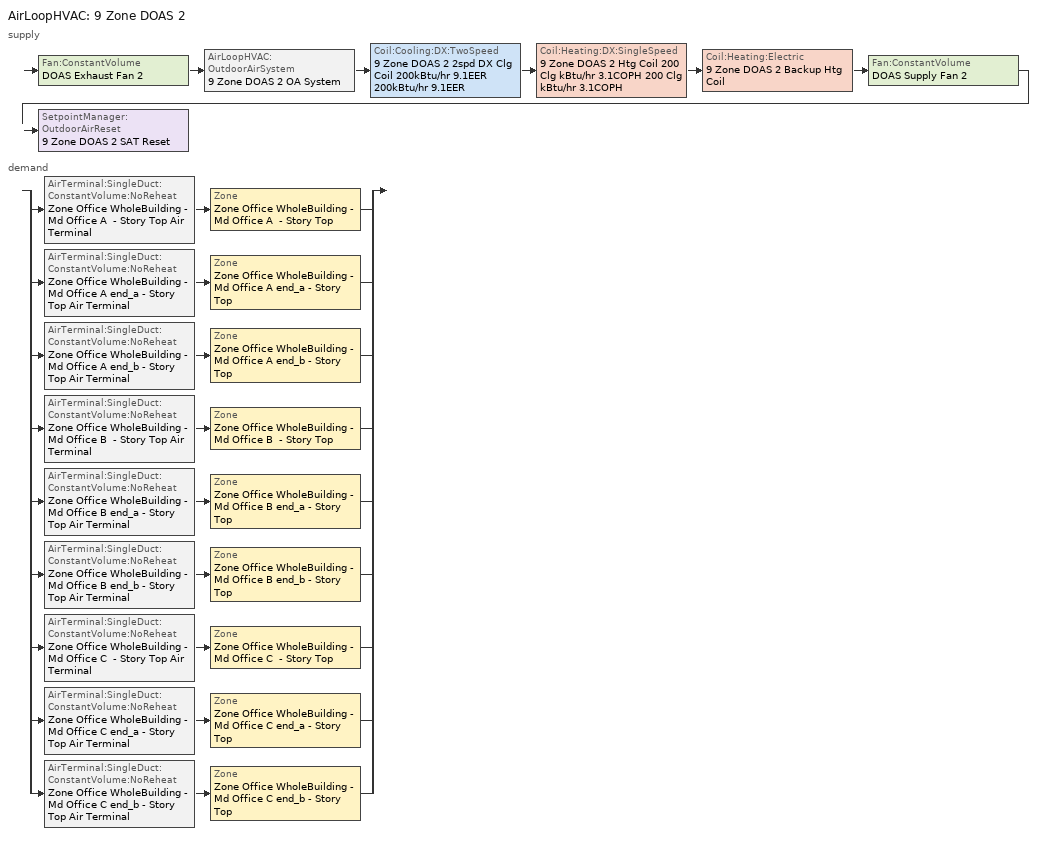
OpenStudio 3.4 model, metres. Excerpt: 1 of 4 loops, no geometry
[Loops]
AirLoopHVAC '9 Zone DOAS 2'
 supply: Fan:ConstantVolume 'DOAS Exhaust Fan 2' > AirLoopHVAC:OutdoorAirSystem '9 Zone DOAS 2 OA System' > Coil:Cooling:DX:TwoSpeed '9 Zone DOAS 2 2spd DX Clg Coil 200kBtu/hr 9.1EER 200kBtu/hr 9.1EER' > Coil:Heating:DX:SingleSpeed '9 Zone DOAS 2 Htg Coil 200 Clg kBtu/hr 3.1COPH 200 Clg kBtu/hr 3.1COPH' > Coil:Heating:Electric '9 Zone DOAS 2 Backup Htg Coil' > Fan:ConstantVolume 'DOAS Supply Fan 2' > SetpointManager:OutdoorAirReset '9 Zone DOAS 2 SAT Reset'
 demand: split
  | AirTerminal:SingleDuct:ConstantVolume:NoReheat 'Zone Office WholeBuilding - Md Office A  - Story Top Air Terminal' > Zone 'Zone Office WholeBuilding - Md Office A  - Story Top'
  | AirTerminal:SingleDuct:ConstantVolume:NoReheat 'Zone Office WholeBuilding - Md Office A end_a - Story Top Air Terminal' > Zone 'Zone Office WholeBuilding - Md Office A end_a - Story Top'
  | AirTerminal:SingleDuct:ConstantVolume:NoReheat 'Zone Office WholeBuilding - Md Office A end_b - Story Top Air Terminal' > Zone 'Zone Office WholeBuilding - Md Office A end_b - Story Top'
  | AirTerminal:SingleDuct:ConstantVolume:NoReheat 'Zone Office WholeBuilding - Md Office B  - Story Top Air Terminal' > Zone 'Zone Office WholeBuilding - Md Office B  - Story Top'
  | AirTerminal:SingleDuct:ConstantVolume:NoReheat 'Zone Office WholeBuilding - Md Office B end_a - Story Top Air Terminal' > Zone 'Zone Office WholeBuilding - Md Office B end_a - Story Top'
  | AirTerminal:SingleDuct:ConstantVolume:NoReheat 'Zone Office WholeBuilding - Md Office B end_b - Story Top Air Terminal' > Zone 'Zone Office WholeBuilding - Md Office B end_b - Story Top'
  | AirTerminal:SingleDuct:ConstantVolume:NoReheat 'Zone Office WholeBuilding - Md Office C  - Story Top Air Terminal' > Zone 'Zone Office WholeBuilding - Md Office C  - Story Top'
  | AirTerminal:SingleDuct:ConstantVolume:NoReheat 'Zone Office WholeBuilding - Md Office C end_a - Story Top Air Terminal' > Zone 'Zone Office WholeBuilding - Md Office C end_a - Story Top'
  | AirTerminal:SingleDuct:ConstantVolume:NoReheat 'Zone Office WholeBuilding - Md Office C end_b - Story Top Air Terminal' > Zone 'Zone Office WholeBuilding - Md Office C end_b - Story Top'
[Sizing:Zone] Zone Cooling Design Supply Air Temperature Input Method=SupplyAirTemperature; Zone Cooling Design Supply Air Temperature {C}=12.7778; Zone Cooling Design Supply Air Temperature Difference {deltaC}=11.11; Zone Heating Design Supply Air Temperature Input Method=SupplyAirTemperature; Zone Heating Design Supply Air Temperature {C}=40; Zone Heating Design Supply Air Temperature Difference {deltaC}=11.11; Zone Cooling Design Supply Air Humidity Ratio {kg-H2O/kg-air}=0.0085; Zone Heating Design Supply Air Humidity Ratio {kg-H2O/kg-air}=0.008; Cooling Design Air Flow Method=DesignDay; Heating Design Air Flow Method=DesignDay; Account for Dedicated Outdoor Air System=Yes; Dedicated Outdoor Air System Control Strategy=NeutralSupplyAir; Dedicated Outdoor Air Low Setpoint Temperature for Design {C}=15.556; Dedicated Outdoor Air High Setpoint Temperature for Design {C}=21.111
Zone Office WholeBuilding - Md Office A end_a - Story Top; Zone Office WholeBuilding - Md Office B end_a - Story Top; Zone Office WholeBuilding - Md Office C end_a - Story Top; Zone Office WholeBuilding - Md Office A  - Story Top; Zone Office WholeBuilding - Md Office B  - Story Top; Zone Office WholeBuilding - Md Office C  - Story Top; Zone Office WholeBuilding - Md Office A end_b - Story Top; Zone Office WholeBuilding - Md Office B end_b - Story Top; Zone Office WholeBuilding - Md Office C end_b - Story Top
[Zone equipment]
Zone Office WholeBuilding - Md Office A end_a - Story Top: Zone Office WholeBuilding - Md Office A end_a - Story Top Air Terminal, Zone Office WholeBuilding - Md Office A end_a - Story Top VRF Terminal Unit
Zone Office WholeBuilding - Md Office B end_a - Story Top: Zone Office WholeBuilding - Md Office B end_a - Story Top Air Terminal, Zone Office WholeBuilding - Md Office B end_a - Story Top VRF Terminal Unit
Zone Office WholeBuilding - Md Office C end_a - Story Top: Zone Office WholeBuilding - Md Office C end_a - Story Top Air Terminal, Zone Office WholeBuilding - Md Office C end_a - Story Top VRF Terminal Unit
Zone Office WholeBuilding - Md Office A  - Story Top: Zone Office WholeBuilding - Md Office A  - Story Top Air Terminal, Zone Office WholeBuilding - Md Office A  - Story Top VRF Terminal Unit
Zone Office WholeBuilding - Md Office B  - Story Top: Zone Office WholeBuilding - Md Office B  - Story Top Air Terminal, Zone Office WholeBuilding - Md Office B  - Story Top VRF Terminal Unit
Zone Office WholeBuilding - Md Office C  - Story Top: Zone Office WholeBuilding - Md Office C  - Story Top Air Terminal, Zone Office WholeBuilding - Md Office C  - Story Top VRF Terminal Unit
Zone Office WholeBuilding - Md Office A end_b - Story Top: Zone Office WholeBuilding - Md Office A end_b - Story Top Air Terminal, Zone Office WholeBuilding - Md Office A end_b - Story Top VRF Terminal Unit
Zone Office WholeBuilding - Md Office B end_b - Story Top: Zone Office WholeBuilding - Md Office B end_b - Story Top Air Terminal, Zone Office WholeBuilding - Md Office B end_b - Story Top VRF Terminal Unit
Zone Office WholeBuilding - Md Office C end_b - Story Top: Zone Office WholeBuilding - Md Office C end_b - Story Top Air Terminal, Zone Office WholeBuilding - Md Office C end_b - Story Top VRF Terminal Unit
[AirLoopHVAC]
9 Zone DOAS 2: Availability Schedule=9 Zone DOAS 2 Occ Sch; Design Supply Air Flow Rate {m3/s}=2.35974; Design Return Air Flow Fraction of Supply Air Flow=1
[Sizing:System]
9 Zone DOAS 2: Type of Load to Size On=VentilationRequirement; Design Outdoor Air Flow Rate {m3/s}=2.35974; Central Heating Maximum System Air Flow Ratio=1; Preheat Design Temperature {C}=7; Preheat Design Humidity Ratio {kg-H2O/kg-Air}=0.008; Precool Design Temperature {C}=12.8; Precool Design Humidity Ratio {kg-H2O/kg-Air}=0.008; Central Cooling Design Supply Air Temperature {C}=15.5556; Central Heating Design Supply Air Temperature {C}=21.1111; Sizing Option=Coincident; 100% Outdoor Air in Cooling=Yes; 100% Outdoor Air in Heating=Yes; Central Cooling Design Supply Air Humidity Ratio {kg-H2O/kg-Air}=0.0085; System Outdoor Air Method=ZoneSum; Zone Maximum Outdoor Air Fraction=1; Cooling Supply Air Flow Rate Per Floor Area {m3/s-m2}=0.00996765; Cooling Fraction of Autosized Cooling Supply Air Flow Rate=1; Cooling Supply Air Flow Rate Per Unit Cooling Capacity {m3/s-W}=3.94755e-05; Heating Supply Air Flow Rate Per Floor Area {m3/s-m2}=0.00996765; Heating Fraction of Autosized Heating Supply Air Flow Rate=1; Heating Fraction of Autosized Cooling Supply Air Flow Rate=1; Heating Supply Air Flow Rate Per Unit Heating Capacity {m3/s-W}=3.15882e-05; Cooling Design Capacity Method=CoolingDesignCapacity; Cooling Design Capacity {W}=61181.54; Cooling Design Capacity Per Floor Area {W/m2}=234.7; Fraction of Autosized Cooling Design Capacity=1; Heating Design Capacity Method=HeatingDesignCapacity; Heating Design Capacity {W}=88348.79; Heating Design Capacity Per Floor Area {W/m2}=157; Fraction of Autosized Heating Design Capacity=1; Central Cooling Capacity Control Method=OnOff; Occupant Diversity=1
[Fan:ConstantVolume] Availability Schedule=Always On Discrete; Fan Total Efficiency=0.56875; Pressure Rise {Pa}=622.722; Maximum Flow Rate {m3/s}=2.35974; Motor Efficiency=0.875; Motor In Airstream Fraction=1
DOAS Supply Fan 2; DOAS Exhaust Fan 2
[Coil:Heating:Electric]
9 Zone DOAS 2 Backup Htg Coil: Availability Schedule=Always On Discrete; Efficiency=1; Nominal Capacity {W}=88348.8
[Coil:Heating:DX:SingleSpeed]
9 Zone DOAS 2 Htg Coil 200 Clg kBtu/hr 3.1COPH 200 Clg kBtu/hr 3.1COPH: Availability Schedule=Always On Discrete; Rated Total Heating Capacity {W}=58597.9; Rated COP {W/W}=3.38393; Rated Air Flow Rate {m3/s}=2.35974; Rated Supply Fan Power Per Volume Flow Rate {W/(m3/s)}=773.3; Total Heating Capacity Function of Temperature Curve=DXHEAT-NECB2011-REF-CAPFT; Total Heating Capacity Function of Flow Fraction Curve=DXHEAT-NECB2011-REF-CAPFFLOW; Energy Input Ratio Function of Temperature Curve=DXHEAT-NECB2011-REF-EIRFT; Energy Input Ratio Function of Flow Fraction Curve=DXHEAT-NECB2011-REF-EIRFFLOW; Part Load Fraction Correlation Curve=DXHEAT-NECB2011-REF-PLFFPLR; Defrost Energy Input Ratio Function of Temperature Curve=9 Zone DOAS 2 Htg Coil Defrost EIR Func of Temp Curve; Defrost Strategy=ReverseCycle; Defrost Control=OnDemand; Defrost Time Period Fraction=0.166667; Resistive Defrost Heater Capacity {W}=2000
[Coil:Cooling:DX:TwoSpeed]
9 Zone DOAS 2 2spd DX Clg Coil 200kBtu/hr 9.1EER 200kBtu/hr 9.1EER: Availability Schedule=Always On Discrete; Rated High Speed Total Cooling Capacity {W}=58597.9; Rated High Speed Sensible Heat Ratio=0.70108; Rated High Speed COP {W/W}=3.16622; Rated High Speed Air Flow Rate {m3/s}=2.35974; Unit Internal Static Air Pressure {Pa}=773.3; Total Cooling Capacity Function of Temperature Curve=HPACCoolCapFT; Total Cooling Capacity Function of Flow Fraction Curve=HPACCoolCapFFF; Energy Input Ratio Function of Temperature Curve=HPACCOOLEIRFT; Energy Input Ratio Function of Flow Fraction Curve=HPACCOOLEIRFFF; Part Load Fraction Correlation Curve=HPACCOOLPLFFPLR; Rated Low Speed Total Cooling Capacity {W}=19530.7; Rated Low Speed Sensible Heat Ratio=0.69; Rated Low Speed COP {W/W}=3.16622; Rated Low Speed Air Flow Rate {m3/s}=0.7865; Low Speed Total Cooling Capacity Function of Temperature Curve=HPACCoolCapFT; Low Speed Energy Input Ratio Function of Temperature Curve=HPACCOOLEIRFT; Condenser Type=AirCooled; Minimum Outdoor Dry-Bulb Temperature for Compressor Operation {C}=-25; High Speed Evaporative Condenser Effectiveness=0; High Speed Evaporative Condenser Air Flow Rate {m3/s}=Autosize; High Speed Evaporative Condenser Pump Rated Power Consumption {W}=Autosize; Low Speed Evaporative Condenser Effectiveness=0; Low Speed Evaporative Condenser Air Flow Rate {m3/s}=Autosize; Low Speed Evaporative Condenser Pump Rated Power Consumption {W}=Autosize; Basin Heater Capacity {W/K}=10; Basin Heater Setpoint Temperature {C}=2
[Controller:OutdoorAir]
9 Zone DOAS 2 Outdoor Air Controller: Minimum Outdoor Air Flow Rate {m3/s}=2.35974; Maximum Outdoor Air Flow Rate {m3/s}=2.35974; Economizer Control Type=NoEconomizer; Economizer Control Action Type=ModulateFlow; Lockout Type=LockoutWithCompressor; Minimum Limit Type=FixedMinimum; Minimum Outdoor Air Schedule=Always On Discrete; Minimum Fraction of Outdoor Air Schedule=Always On Discrete; Controller Mechanical Ventilation=9 Zone DOAS 2 Mechanical Ventilation Controller; High Humidity Control=No; Heat Recovery Bypass Control Type=BypassWhenWithinEconomizerLimits
[Controller:MechanicalVentilation]
9 Zone DOAS 2 Mechanical Ventilation Controller: Availability Schedule=Always On Discrete; System Outdoor Air Method=ZoneSum
[AirLoopHVAC:OutdoorAirSystem]
9 Zone DOAS 2 OA System: Controller=9 Zone DOAS 2 Outdoor Air Controller
[SetpointManager:OutdoorAirReset]
9 Zone DOAS 2 SAT Reset: Control Variable=Temperature; Setpoint at Outdoor Low Temperature {C}=21.1111; Outdoor Low Temperature {C}=12.7778; Setpoint at Outdoor High Temperature {C}=15.5556; Outdoor High Temperature {C}=21.1111; Setpoint Node or NodeList=9 Zone DOAS 2 Supply Outlet Node
[AirTerminal:SingleDuct:ConstantVolume:NoReheat] Availability Schedule=Always On Discrete
Name | Maximum Air Flow Rate {m3/s}
Zone Office WholeBuilding - Md Office A  - Story Top Air Terminal; Zone Office WholeBuilding - Md Office C  - Story Top Air Terminal | 0.20263
Zone Office WholeBuilding - Md Office A end_a - Story Top Air Terminal; Zone Office WholeBuilding - Md Office A end_b - Story Top Air Terminal; Zone Office WholeBuilding - Md Office C end_a - Story Top Air Terminal; Zone Office WholeBuilding - Md Office C end_b - Story Top Air Terminal | 0.0106188
Zone Office WholeBuilding - Md Office B  - Story Top Air Terminal | 1.73062
Zone Office WholeBuilding - Md Office B end_a - Story Top Air Terminal; Zone Office WholeBuilding - Md Office B end_b - Story Top Air Terminal | 0.0906945
[AirConditioner:VariableRefrigerantFlow]
9 Zone VRF System 2: Availability Schedule=Always On Discrete; Gross Rated Total Cooling Capacity {W}=505207; Gross Rated Cooling COP {W/W}=4.287; Minimum Outdoor Temperature in Cooling Mode {C}=-15; Maximum Outdoor Temperature in Cooling Mode {C}=50; Cooling Capacity Ratio Modifier Function of Low Temperature Curve=vrf_cool_cap_f_of_low_temp 2; Cooling Capacity Ratio Boundary Curve=vrf_cool_cap_ratio_boundary 2; Cooling Capacity Ratio Modifier Function of High Temperature Curve=vrf_cool_cap_f_of_high_temp 2; Cooling Energy Input Ratio Modifier Function of Low Temperature Curve=vrf_cool_eir_f_of_low_temp 4; Cooling Energy Input Ratio Boundary Curve=vrf_cool_eir_ratio_boundary 2; Cooling Energy Input Ratio Modifier Function of High Temperature Curve=vrf_cool_eir_f_of_high_temp 2; Cooling Energy Input Ratio Modifier Function of Low Part-Load Ratio Curve=vrf_cool_eir_f_of_low_temp 5; Cooling Energy Input Ratio Modifier Function of High Part-Load Ratio Curve=vrf_cooling_eir_high_plr 2; Cooling Combination Ratio Correction Factor Curve=vrf_cooling_comb_ratio 2; Cooling Part-Load Fraction Correlation Curve=vrf_cooling_cplffplr 2; Gross Rated Heating Capacity {W}=505207; Rated Heating Capacity Sizing Ratio {W/W}=1; Rated Heating COP {W/W}=4.147; Minimum Outdoor Temperature in Heating Mode {C}=-25; Maximum Outdoor Temperature in Heating Mode {C}=16.1; Heating Capacity Ratio Modifier Function of Low Temperature Curve=vrf_heat_cap_f_of_low_temp 2; Heating Capacity Ratio Boundary Curve=vrf_heat_cap_ratio_boundary 2; Heating Capacity Ratio Modifier Function of High Temperature Curve=vrf_heat_cap_f_of_high_temp 2; Heating Energy Input Ratio Modifier Function of Low Temperature Curve=vrf_heat_eir_f_of_low_temp 2; Heating Energy Input Ratio Boundary Curve=vrf_heat_eir_boundary 2; Heating Energy Input Ratio Modifier Function of High Temperature Curve=vrf_heat_eir_f_of_high_temp 2; Heating Performance Curve Outdoor Temperature Type=WetBulbTemperature; Heating Energy Input Ratio Modifier Function of Low Part-Load Ratio Curve=vrf_heating_eir_low_plr 2; Heating Energy Input Ratio Modifier Function of High Part-Load Ratio Curve=vrf_heating_eir_hi_plr 2; Heating Combination Ratio Correction Factor Curve=vrf_heating_comb_ratio 2; Heating Part-Load Fraction Correlation Curve=vrf_heating_cplffplr 2; Minimum Heat Pump Part-Load Ratio=0.25; Zone Name for Master Thermostat Location=Zone Office WholeBuilding - Md Office A  - Story Top; Master Thermostat Priority Control Type=LoadPriority; Heat Pump Waste Heat Recovery=Yes; Equivalent Piping Length used for Piping Correction Factor in Cooling Mode {m}=30.48; Vertical Height used for Piping Correction Factor {m}=10.668; Piping Correction Factor for Length in Cooling Mode Curve=Air Conditioner Variable Refrigerant Flow 1 CoolingLengthCorrectionFactor 2; Piping Correction Factor for Height in Cooling Mode Coefficient {1/m}=-0.000386; Equivalent Piping Length used for Piping Correction Factor in Heating Mode {m}=30.48; Piping Correction Factor for Height in Heating Mode Coefficient {1/m}=0; Crankcase Heater Power per Compressor {W}=15; Number of Compressors=3; Ratio of Compressor Size to Total Compressor Capacity {W/W}=0.33; Maximum Outdoor Dry-bulb Temperature for Crankcase Heater {C}=7; Defrost Strategy=ReverseCycle; Defrost Control=OnDemand; Defrost Energy Input Ratio Modifier Function of Temperature Curve=vrf_defrost_eir_f_of_temp 2; Defrost Time Period Fraction=0.058333; Resistive Defrost Heater Capacity {W}=1e-07; Maximum Outdoor Dry-bulb Temperature for Defrost Operation {C}=7; Water Condenser Volume Flow Rate {m3/s}=autosize; Evaporative Condenser Effectiveness=0.9; Evaporative Condenser Air Flow Rate {m3/s}=57.59363; Evaporative Condenser Pump Rated Power Consumption {W}=2155.21; Basin Heater Capacity {W/K}=0; Basin Heater Setpoint Temperature {C}=2; Fuel Type=Electricity; Minimum Outdoor Temperature in Heat Recovery Mode {C}=-10; Maximum Outdoor Temperature in Heat Recovery Mode {C}=27.2; Initial Heat Recovery Cooling Capacity Fraction {W/W}=0.5; Heat Recovery Cooling Capacity Time Constant {hr}=0.083; Initial Heat Recovery Cooling Energy Fraction {W/W}=1; Heat Recovery Cooling Energy Time Constant {hr}=0; Initial Heat Recovery Heating Capacity Fraction {W/W}=0.5; Heat Recovery Heating Capacity Time Constant {hr}=0.083; Initial Heat Recovery Heating Energy Fraction {W/W}=0.5; Heat Recovery Heating Energy Time Constant {hr}=0
[ZoneHVAC:TerminalUnit:VariableRefrigerantFlow] Terminal Unit Availability schedule=Always On Discrete; Supply Air Fan Operating Mode Schedule=Always Off Discrete; Supply Air Fan Placement=DrawThrough; Zone Terminal Unit On Parasitic Electric Energy Use {W}=30; Zone Terminal Unit Off Parasitic Electric Energy Use {W}=20; Rated Total Heating Capacity Sizing Ratio {W/W}=1; Maximum Supply Air Temperature from Supplemental Heater {C}=Autosize; Maximum Outdoor Dry-Bulb Temperature for Supplemental Heater Operation {C}=21
Name | Supply Air Flow Rate During Cooling Operation {m3/s} | Supply Air Flow Rate When No Cooling is Needed {m3/s} | Supply Air Flow Rate During Heating Operation {m3/s} | Supply Air Flow Rate When No Heating is Needed {m3/s} | Outdoor Air Flow Rate During Cooling Operation {m3/s} | Outdoor Air Flow Rate During Heating Operation {m3/s} | Outdoor Air Flow Rate When No Cooling or Heating is Needed {m3/s} | Supply Air Fan | Cooling Coil | Heating Coil
Zone Office WholeBuilding - Md Office A  - Story Top VRF Terminal Unit | 4.05708 | 4.05708 | 4.05708 | 4.05708 | 0.20263 | 0.20263 | 0.20263 | Zone Office WholeBuilding - Md Office A  - Story Top VRF Unit Cycling Fan | Zone HVAC Terminal Unit Variable Refrigerant Flow 1 Cooling Coil 18 | Zone HVAC Terminal Unit Variable Refrigerant Flow 1 Heating Coil 18
Zone Office WholeBuilding - Md Office A end_a - Story Top VRF Terminal Unit | 0.2776 | 0.2776 | 0.2776 | 0.2776 | 0.0106188 | 0.0106188 | 0.0106188 | Zone Office WholeBuilding - Md Office A end_a - Story Top VRF Unit Cycling Fan | Zone HVAC Terminal Unit Variable Refrigerant Flow 1 Cooling Coil 19 | Zone HVAC Terminal Unit Variable Refrigerant Flow 1 Heating Coil 19
Zone Office WholeBuilding - Md Office A end_b - Story Top VRF Terminal Unit | 0.3776 | 0.3776 | 0.3776 | 0.3776 | 0.0106188 | 0.0106188 | 0.0106188 | Zone Office WholeBuilding - Md Office A end_b - Story Top VRF Unit Cycling Fan | Zone HVAC Terminal Unit Variable Refrigerant Flow 1 Cooling Coil 20 | Zone HVAC Terminal Unit Variable Refrigerant Flow 1 Heating Coil 20
Zone Office WholeBuilding - Md Office B  - Story Top VRF Terminal Unit | 10.99245 | 10.99245 | 10.99245 | 10.99245 | 1.73062 | 1.73062 | 1.73062 | Zone Office WholeBuilding - Md Office B  - Story Top VRF Unit Cycling Fan | Zone HVAC Terminal Unit Variable Refrigerant Flow 1 Cooling Coil 21 | Zone HVAC Terminal Unit Variable Refrigerant Flow 1 Heating Coil 21
Zone Office WholeBuilding - Md Office B end_a - Story Top VRF Terminal Unit | 1.50826 | 1.50826 | 1.50826 | 1.50826 | 0.0906945 | 0.0906945 | 0.0906945 | Zone Office WholeBuilding - Md Office B end_a - Story Top VRF Unit Cycling Fan | Zone HVAC Terminal Unit Variable Refrigerant Flow 1 Cooling Coil 22 | Zone HVAC Terminal Unit Variable Refrigerant Flow 1 Heating Coil 22
Zone Office WholeBuilding - Md Office B end_b - Story Top VRF Terminal Unit | 2.176 | 2.176 | 2.176 | 2.176 | 0.0906945 | 0.0906945 | 0.0906945 | Zone Office WholeBuilding - Md Office B end_b - Story Top VRF Unit Cycling Fan | Zone HVAC Terminal Unit Variable Refrigerant Flow 1 Cooling Coil 23 | Zone HVAC Terminal Unit Variable Refrigerant Flow 1 Heating Coil 23
Zone Office WholeBuilding - Md Office C  - Story Top VRF Terminal Unit | 4.42914 | 4.42914 | 4.42914 | 4.42914 | 0.20263 | 0.20263 | 0.20263 | Zone Office WholeBuilding - Md Office C  - Story Top VRF Unit Cycling Fan | Zone HVAC Terminal Unit Variable Refrigerant Flow 1 Cooling Coil 24 | Zone HVAC Terminal Unit Variable Refrigerant Flow 1 Heating Coil 24
Zone Office WholeBuilding - Md Office C end_a - Story Top VRF Terminal Unit | 0.3257 | 0.3257 | 0.3257 | 0.3257 | 0.0106188 | 0.0106188 | 0.0106188 | Zone Office WholeBuilding - Md Office C end_a - Story Top VRF Unit Cycling Fan | Zone HVAC Terminal Unit Variable Refrigerant Flow 1 Cooling Coil 25 | Zone HVAC Terminal Unit Variable Refrigerant Flow 1 Heating Coil 25
Zone Office WholeBuilding - Md Office C end_b - Story Top VRF Terminal Unit | 0.33623 | 0.33623 | 0.33623 | 0.33623 | 0.0106188 | 0.0106188 | 0.0106188 | Zone Office WholeBuilding - Md Office C end_b - Story Top VRF Unit Cycling Fan | Zone HVAC Terminal Unit Variable Refrigerant Flow 1 Cooling Coil 26 | Zone HVAC Terminal Unit Variable Refrigerant Flow 1 Heating Coil 26
[Coil:Cooling:DX:VariableRefrigerantFlow] Availability Schedule=Always On Discrete
Name | Rated Total Cooling Capacity {W} | Rated Sensible Heat Ratio | Rated Air Flow Rate {m3/s} | Cooling Capacity Ratio Modifier Function of Temperature Curve | Cooling Capacity Modifier Curve Function of Flow Fraction
Zone HVAC Terminal Unit Variable Refrigerant Flow 1 Cooling Coil 18 | 77971.8 | 0.79267 | 4.05708 | VRFTUCoolCapFT 18 | VRFACCoolCapFFF 18
Zone HVAC Terminal Unit Variable Refrigerant Flow 1 Cooling Coil 19 | 5287.94 | 0.79649 | 0.2776 | VRFTUCoolCapFT 19 | VRFACCoolCapFFF 19
Zone HVAC Terminal Unit Variable Refrigerant Flow 1 Cooling Coil 20 | 6959.15 | 0.80023 | 0.3776 | VRFTUCoolCapFT 20 | VRFACCoolCapFFF 20
Zone HVAC Terminal Unit Variable Refrigerant Flow 1 Cooling Coil 21 | 258574 | 0.71773 | 10.99245 | VRFTUCoolCapFT 21 | VRFACCoolCapFFF 21
Zone HVAC Terminal Unit Variable Refrigerant Flow 1 Cooling Coil 22 | 28618.6 | 0.79774 | 1.50826 | VRFTUCoolCapFT 22 | VRFACCoolCapFFF 22
Zone HVAC Terminal Unit Variable Refrigerant Flow 1 Cooling Coil 23 | 38562.5 | 0.80042 | 2.176 | VRFTUCoolCapFT 23 | VRFACCoolCapFFF 23
Zone HVAC Terminal Unit Variable Refrigerant Flow 1 Cooling Coil 24 | 77553.7 | 0.80058 | 4.42914 | VRFTUCoolCapFT 24 | VRFACCoolCapFFF 24
Zone HVAC Terminal Unit Variable Refrigerant Flow 1 Cooling Coil 25 | 5930.97 | 0.80021 | 0.3257 | VRFTUCoolCapFT 25 | VRFACCoolCapFFF 25
Zone HVAC Terminal Unit Variable Refrigerant Flow 1 Cooling Coil 26 | 5748.25 | 0.80098 | 0.33623 | VRFTUCoolCapFT 26 | VRFACCoolCapFFF 26
[Coil:Heating:DX:VariableRefrigerantFlow] Availability Schedule=Always On Discrete
Name | Rated Total Heating Capacity {W} | Rated Air Flow Rate {m3/s} | Heating Capacity Ratio Modifier Function of Temperature Curve | Heating Capacity Modifier Function of Flow Fraction Curve
Zone HVAC Terminal Unit Variable Refrigerant Flow 1 Heating Coil 18 | 77971.8 | 4.05708 | Coil Heating DX Variable Refrigerant Flow 1 VRFTUHeatCAPFT 18 | Coil Heating DX Variable Refrigerant Flow 1 VRFACCoolCapFFF 18
Zone HVAC Terminal Unit Variable Refrigerant Flow 1 Heating Coil 19 | 5287.94 | 0.2776 | Coil Heating DX Variable Refrigerant Flow 1 VRFTUHeatCAPFT 19 | Coil Heating DX Variable Refrigerant Flow 1 VRFACCoolCapFFF 19
Zone HVAC Terminal Unit Variable Refrigerant Flow 1 Heating Coil 20 | 6959.15 | 0.3776 | Coil Heating DX Variable Refrigerant Flow 1 VRFTUHeatCAPFT 20 | Coil Heating DX Variable Refrigerant Flow 1 VRFACCoolCapFFF 20
Zone HVAC Terminal Unit Variable Refrigerant Flow 1 Heating Coil 21 | 258574 | 10.99245 | Coil Heating DX Variable Refrigerant Flow 1 VRFTUHeatCAPFT 21 | Coil Heating DX Variable Refrigerant Flow 1 VRFACCoolCapFFF 21
Zone HVAC Terminal Unit Variable Refrigerant Flow 1 Heating Coil 22 | 28618.6 | 1.50826 | Coil Heating DX Variable Refrigerant Flow 1 VRFTUHeatCAPFT 22 | Coil Heating DX Variable Refrigerant Flow 1 VRFACCoolCapFFF 22
Zone HVAC Terminal Unit Variable Refrigerant Flow 1 Heating Coil 23 | 38562.5 | 2.176 | Coil Heating DX Variable Refrigerant Flow 1 VRFTUHeatCAPFT 23 | Coil Heating DX Variable Refrigerant Flow 1 VRFACCoolCapFFF 23
Zone HVAC Terminal Unit Variable Refrigerant Flow 1 Heating Coil 24 | 77553.7 | 4.42914 | Coil Heating DX Variable Refrigerant Flow 1 VRFTUHeatCAPFT 24 | Coil Heating DX Variable Refrigerant Flow 1 VRFACCoolCapFFF 24
Zone HVAC Terminal Unit Variable Refrigerant Flow 1 Heating Coil 25 | 5930.97 | 0.3257 | Coil Heating DX Variable Refrigerant Flow 1 VRFTUHeatCAPFT 25 | Coil Heating DX Variable Refrigerant Flow 1 VRFACCoolCapFFF 25
Zone HVAC Terminal Unit Variable Refrigerant Flow 1 Heating Coil 26 | 5748.25 | 0.33623 | Coil Heating DX Variable Refrigerant Flow 1 VRFTUHeatCAPFT 26 | Coil Heating DX Variable Refrigerant Flow 1 VRFACCoolCapFFF 26
[Fan:OnOff] Availability Schedule=Always On Discrete; Fan Total Efficiency=0.1595; Pressure Rise {Pa}=300; Motor Efficiency=0.29; Motor In Airstream Fraction=1
Name | Maximum Flow Rate {m3/s} | Fan Power Ratio Function of Speed Ratio Curve | Fan Efficiency Ratio Function of Speed Ratio Curve
Zone Office WholeBuilding - Md Office A  - Story Top VRF Unit Cycling Fan | 4.05708 | Fan On Off Power Curve 18 | Fan On Off Efficiency Curve 18
Zone Office WholeBuilding - Md Office A end_a - Story Top VRF Unit Cycling Fan | 0.2776 | Fan On Off Power Curve 19 | Fan On Off Efficiency Curve 19
Zone Office WholeBuilding - Md Office A end_b - Story Top VRF Unit Cycling Fan | 0.3776 | Fan On Off Power Curve 20 | Fan On Off Efficiency Curve 20
Zone Office WholeBuilding - Md Office B  - Story Top VRF Unit Cycling Fan | 10.99245 | Fan On Off Power Curve 21 | Fan On Off Efficiency Curve 21
Zone Office WholeBuilding - Md Office B end_a - Story Top VRF Unit Cycling Fan | 1.50826 | Fan On Off Power Curve 22 | Fan On Off Efficiency Curve 22
Zone Office WholeBuilding - Md Office B end_b - Story Top VRF Unit Cycling Fan | 2.176 | Fan On Off Power Curve 23 | Fan On Off Efficiency Curve 23
Zone Office WholeBuilding - Md Office C  - Story Top VRF Unit Cycling Fan | 4.42914 | Fan On Off Power Curve 24 | Fan On Off Efficiency Curve 24
Zone Office WholeBuilding - Md Office C end_a - Story Top VRF Unit Cycling Fan | 0.3257 | Fan On Off Power Curve 25 | Fan On Off Efficiency Curve 25
Zone Office WholeBuilding - Md Office C end_b - Story Top VRF Unit Cycling Fan | 0.33623 | Fan On Off Power Curve 26 | Fan On Off Efficiency Curve 26
[Schedule:Ruleset]
9 Zone DOAS 2 Occ Sch: Default Day Schedule=9 Zone DOAS 2 Occ Sch Default; Summer Design Day Schedule=9 Zone DOAS 2 Occ Sch Summer Design Day; Winter Design Day Schedule=9 Zone DOAS 2 Occ Sch Winter Design Day
[Schedule:Day]
9 Zone DOAS 2 Occ Sch Default: 4, 20, 0, 15, 54, 1, 24, 0, 0
9 Zone DOAS 2 Occ Sch Winter Design Day; 9 Zone DOAS 2 Occ Sch Summer Design Day: 24, 0, 1
9 Zone DOAS 2 Occ Sch Saturday: 9, 24, 0, 17, 15, 1, 24, 0, 0
9 Zone DOAS 2 Occ Sch Sunday: 24, 0, 0
[Schedule:Rule] Schedule Ruleset=9 Zone DOAS 2 Occ Sch; Date Specification Type=DateRange; Start Month=1; Start Day=1; End Month=12; End Day=31
Name | Rule Order | Day Schedule | Apply Saturday | Apply Sunday
9 Zone DOAS 2 Occ Sch Saturday Rule | 1 | 9 Zone DOAS 2 Occ Sch Saturday | Yes
9 Zone DOAS 2 Occ Sch Sunday Rule | 0 | 9 Zone DOAS 2 Occ Sch Sunday |  | Yes
[Schedule:Constant]
Name | Value
Always On Discrete | 1
Always Off Discrete | 0
[Curve:Biquadratic]
Name | Coefficient1 Constant | Coefficient2 x | Coefficient3 x**2 | Coefficient4 y | Coefficient5 y**2 | Coefficient6 x*y | Minimum Value of x | Maximum Value of x | Minimum Value of y | Maximum Value of y | Minimum Curve Output | Maximum Curve Output
9 Zone DOAS 2 Htg Coil Defrost EIR Func of Temp Curve; HPACCOOLEIRFT | 0.297145 | 0.0430933 | -0.000748766 | 0.00597727 | 0.000482112 | -0.000956448 | 12.77778 | 23.88889 | 21.11111 | 46.11111
Air Conditioner Variable Refrigerant Flow 1 CoolingLengthCorrectionFactor 2 | 2.03882 | -0.00242606 | 3.5512e-06 | -1.68581 | 0.668703 | -4.5706e-05 | 7.62 | 182.88 | 0.8 | 1.5
vrf_cool_cap_f_of_low_temp 2 | -1.69653 | 0.207248 | -0.00343146 | 0.0163816 | -6.73872e-05 | -0.000849848 | 13.9 | 23.9 | -5 | 43.3 | 0.59 | 1.33
vrf_cool_cap_f_of_high_temp 2 | 0.686736 | 0.0207631 | 0.0005447 | -0.0016218 | -4.259e-07 | -0.0003392 | 15 | 24 | 16 | 43
vrf_cool_eir_f_of_low_temp 4 | -1.61908 | 0.185965 | -0.0038961 | -0.00901995 | 0.0003034 | 0.000476049 | 13.9 | 23.9 | -5 | 43.3 | 0.27 | 1.15
vrf_cool_eir_f_of_high_temp 2 | -1.43951 | 0.161985 | -0.00349118 | 0.0269443 | 0.000134616 | -0.000671494 | 15 | 23.9 | 16.8 | 43.3
vrf_heat_cap_f_of_low_temp 2 | 0.98322 | 0.0157168 | -0.000835032 | 0.0522939 | -0.000531556 | -0.00190606 | 16.1 | 23.9 | -25 | 13.3 | 0.515152 | 1.2
vrf_heat_cap_f_of_high_temp 2 | 2.58599 | -0.0953227 | 0.000955329 | 0 | 0 | 0 | 21.1 | 27.2 | -944 | 15
vrf_heat_eir_f_of_low_temp 2 | 0.75683 | 0.04575 | -0.00136357 | 0.0554885 | -0.00120701 | -0.00303329 | 16.1 | 23.9 | -25 | 13.3 | 0.7 | 1.184
vrf_heat_eir_f_of_high_temp 2 | 1.38857 | -0.0229771 | 0.000537274 | -0.0273937 | 0.000403043 | -5.9786e-05 | 21.1 | 27.2 | 0 | 20
vrf_defrost_eir_f_of_temp 2 | -1.61908 | 0.185965 | -0.0038961 | -0.00901995 | 0.0003034 | 0.000476049 | 13.9 | 23.9 | -5 | 50 | 0.27 | 1.155
VRFTUCoolCapFT 18; VRFTUCoolCapFT 19; VRFTUCoolCapFT 20; VRFTUCoolCapFT 21; VRFTUCoolCapFT 22; VRFTUCoolCapFT 23; VRFTUCoolCapFT 24; VRFTUCoolCapFT 25; VRFTUCoolCapFT 26 | 0.0585884 | 0.0587397 | -0.000210275 | 0.010937 | -0.000121955 | -0.000524662 | 15 | 23.89 | 20 | 43.33 | 0.8083 | 1.2583
Coil Heating DX Variable Refrigerant Flow 1 VRFTUHeatCAPFT 18; Coil Heating DX Variable Refrigerant Flow 1 VRFTUHeatCAPFT 19; Coil Heating DX Variable Refrigerant Flow 1 VRFTUHeatCAPFT 20; Coil Heating DX Variable Refrigerant Flow 1 VRFTUHeatCAPFT 21; Coil Heating DX Variable Refrigerant Flow 1 VRFTUHeatCAPFT 22; Coil Heating DX Variable Refrigerant Flow 1 VRFTUHeatCAPFT 23; Coil Heating DX Variable Refrigerant Flow 1 VRFTUHeatCAPFT 24; Coil Heating DX Variable Refrigerant Flow 1 VRFTUHeatCAPFT 25; Coil Heating DX Variable Refrigerant Flow 1 VRFTUHeatCAPFT 26 | 0.375444 | 0.0668191 | -0.00194171 | 0.0442618 | -0.000400958 | -0.00148198 | 21.11 | 27.22 | -15 | 18.33 | 0.6074 | 1
HPACCoolCapFT | 0.766956 | 0.0107756 | -4.14703e-05 | 0.00134961 | -0.000261144 | 0.000457488 | 12.77778 | 23.88889 | 21.11111 | 46.11111
[Curve:Cubic]
Name | Coefficient1 Constant | Coefficient2 x | Coefficient3 x**2 | Coefficient4 x**3 | Minimum Value of x | Maximum Value of x | Minimum Curve Output | Maximum Curve Output
vrf_cool_cap_ratio_boundary 2 | 25.73 | -0.0315004 | -0.014166 | 0 | 11 | 30
vrf_cool_eir_ratio_boundary 2 | 25.7347 | -0.0315004 | -0.014166 | 0 | 15 | 24
vrf_cool_eir_f_of_low_temp 5 | 0.0734992 | 0.334783 | 0.591613 | 0 | 0.25 | 1 | 0 | 1
vrf_cooling_eir_high_plr 2; vrf_heating_eir_hi_plr 2 | 1 | 0 | 0 | 0 | 1 | 1.5
vrf_cooling_comb_ratio 2 | 0.24034 | -0.21873 | 1.97941 | -1.02636 | 0.5 | 2 | 0.5 | 1.056
vrf_cooling_cplffplr 2; vrf_heating_cplffplr 2 | 0.85 | 0.15 | 0 | 0 | 1 | 1
vrf_heat_cap_ratio_boundary 2; vrf_heat_eir_boundary 2 | 58.577 | -3.0255 | 0.0193 | 0 | 15 | 23.9
vrf_heating_eir_low_plr 2 | 0.0724907 | 0.65819 | 0.26926 | 0 | 0.25 | 1 | 0 | 1
vrf_heating_comb_ratio 2 | 0.62115 | -1.55798 | 3.36817 | -1.4224 | 0.5 | 2 | 0.5 | 1.155
Fan On Off Efficiency Curve 18; Fan On Off Efficiency Curve 19; Fan On Off Efficiency Curve 20; Fan On Off Efficiency Curve 21; Fan On Off Efficiency Curve 22; Fan On Off Efficiency Curve 23; Fan On Off Efficiency Curve 24; Fan On Off Efficiency Curve 25; Fan On Off Efficiency Curve 26 | 1 | 0 | 0 | 0 | 0 | 1
DXHEAT-NECB2011-REF-CAPFT | 0.729 | 0.0319 | 0.000136 | -8.75e-06 | -20 | 20
DXHEAT-NECB2011-REF-CAPFFLOW | 0.84 | 0.16 | 0 | 0 | 0.5 | 1.5
DXHEAT-NECB2011-REF-EIRFT | 1.2183 | -0.03612 | 0.00142 | -2.68e-05 | -20 | 20
DXHEAT-NECB2011-REF-PLFFPLR | 0.3696 | 2.3362 | -2.9577 | 1.2596 | 0.7 | 1
[Curve:Quadratic]
Name | Coefficient1 Constant | Coefficient2 x | Coefficient3 x**2 | Minimum Value of x | Maximum Value of x
VRFACCoolCapFFF 18; Coil Heating DX Variable Refrigerant Flow 1 VRFACCoolCapFFF 18; VRFACCoolCapFFF 19; Coil Heating DX Variable Refrigerant Flow 1 VRFACCoolCapFFF 19; VRFACCoolCapFFF 20; Coil Heating DX Variable Refrigerant Flow 1 VRFACCoolCapFFF 20; VRFACCoolCapFFF 21; Coil Heating DX Variable Refrigerant Flow 1 VRFACCoolCapFFF 21; VRFACCoolCapFFF 22; Coil Heating DX Variable Refrigerant Flow 1 VRFACCoolCapFFF 22; VRFACCoolCapFFF 23; Coil Heating DX Variable Refrigerant Flow 1 VRFACCoolCapFFF 23; VRFACCoolCapFFF 24; Coil Heating DX Variable Refrigerant Flow 1 VRFACCoolCapFFF 24; VRFACCoolCapFFF 25; Coil Heating DX Variable Refrigerant Flow 1 VRFACCoolCapFFF 25; VRFACCoolCapFFF 26; Coil Heating DX Variable Refrigerant Flow 1 VRFACCoolCapFFF 26; HPACCoolCapFFF | 0.8 | 0.2 | 0 | 0.5 | 1.5
DXHEAT-NECB2011-REF-EIRFFLOW | 1.3824 | -0.4336 | 0.0512 | 0 | 1
HPACCOOLEIRFFF | 1.156 | -0.1816 | 0.0256 | 0.5 | 1.5
HPACCOOLPLFFPLR | 0.85 | 0.15 | 0 | 0 | 1
[Curve:Exponent] Coefficient1 Constant=1; Coefficient2 Constant=0; Coefficient3 Constant=0; Minimum Value of x=0; Maximum Value of x=1
Fan On Off Power Curve 18; Fan On Off Power Curve 19; Fan On Off Power Curve 20; Fan On Off Power Curve 21; Fan On Off Power Curve 22; Fan On Off Power Curve 23; Fan On Off Power Curve 24; Fan On Off Power Curve 25; Fan On Off Power Curve 26
